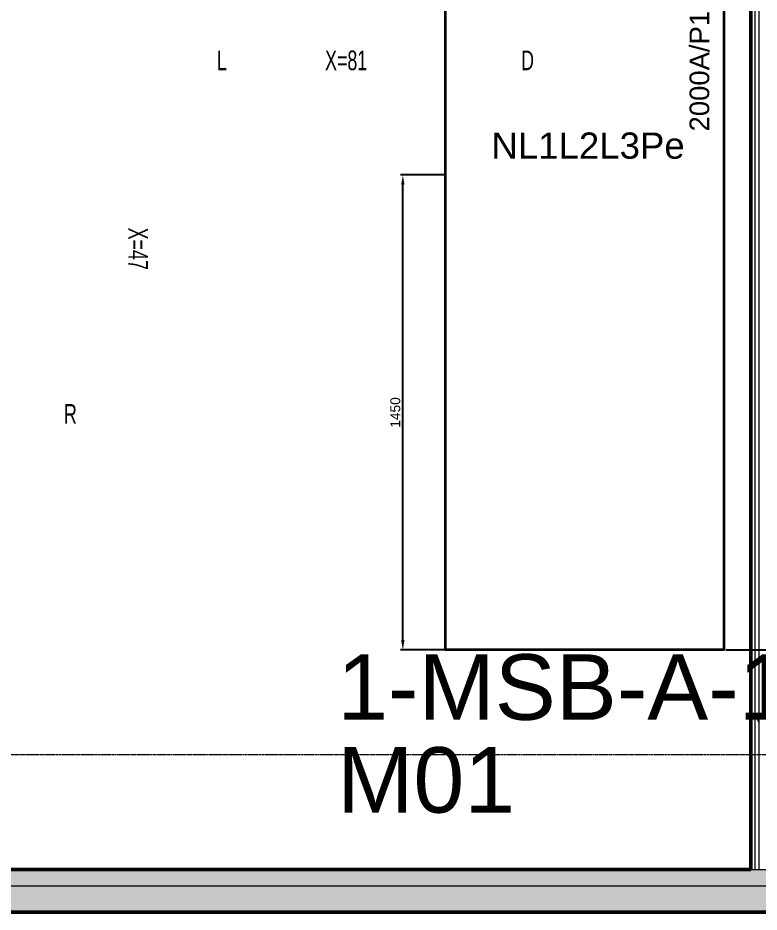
# Model space of a CAD drawing. Header units: millimetres. Extents: x -18178 to 96133, y -22425 to 61598.
# Drawn here: x 43051 to 45315, y 0 to 2730 of the extents above; entities that cross this region are included whole.
import ezdxf
from ezdxf.enums import TextEntityAlignment as Align

# ---------------------------------------------------------------- set-up
doc = ezdxf.new("R2010")
doc.units = ezdxf.units.MM
doc.linetypes.add('Centre', pattern=[10, 6, -1.25, 1.5, -1.25])
for name, color, linetype, lineweight, true_color in [('A-WALL', 7, 'Continuous', 9, 0x7f7f7f), ('A-WALL-PATT', 7, 'Continuous', 18, 0x7f7f7f), ('I-WALL', 7, 'Continuous', 9, 0x7f7f7f)]:
    doc.layers.add(name, color=color, linetype=linetype, lineweight=lineweight, true_color=true_color)
doc.layers.add('E-ELEC-EQPM', color=7, linetype='Continuous', lineweight=35)
doc.layers.add('S-GRID', color=7, linetype='Continuous', lineweight=9)
for name, color, linetype in [('EAE-BB-A-IN-002-KXA 2000A', 131, 'Continuous'), ('eae-bb-mım.', 7, 'Continuous'), ('EAE-LVP-PANEL', 40, 'Continuous')]:
    doc.layers.add(name, color=color, linetype=linetype)
doc.styles.get("Standard").update_dxf_attribs({"font": 'arial.ttf'})
doc.dimstyles.new('PROJETEXT30', dxfattribs={"dimscale": 0.3, "dimtxt": 100, "dimasz": 100, "dimexe": 25, "dimexo": 12.5, "dimgap": 25, "dimtad": 1, "dimdec": 4, "dimzin": 12, "dimdsep": 46, "dimtxsty": 'Standard', "dimcen": 0.09, "dimclrd": 3, "dimclre": 3, "dimclrt": 1, "dimazin": 3, "dimtfac": 1, "dimtdec": 4, "dimtofl": 0, "dimtmove": 1, "dimatfit": 2, "dimfxl": 1, "dimtolj": 1, "dimtzin": 0, "dimarcsym": 0})
doc.dimstyles.new('PROJETEXT50', dxfattribs={"dimscale": 0.5, "dimtxt": 100, "dimasz": 100, "dimexe": 25, "dimexo": 12.5, "dimgap": 25, "dimtad": 1, "dimdec": 4, "dimzin": 12, "dimdsep": 46, "dimtxsty": 'Standard', "dimcen": 0.09, "dimclrd": 3, "dimclre": 3, "dimclrt": 1, "dimazin": 3, "dimtfac": 1, "dimtdec": 4, "dimtofl": 0, "dimtmove": 1, "dimatfit": 2, "dimfxl": 1, "dimtolj": 1, "dimtzin": 0, "dimarcsym": 0})
pattern_1 = [(0, (0, 0), (812.8, 203.2), [67.056, -542.544, 67.056, -542.544, -3251.2]), (0, (0, 0), (812.8, 203.2), [-1219.2, 67.056, -1152.144, 67.056, -542.544, -1422.4]), (0, (0, 0), (812.8, 203.2), [-3048, 67.056, -339.344, 67.056, -948.944]), (120, (304.8, 101.6), (-582.37636, 602.30545), [67.056, -542.544, 67.056, -542.544, -3251.2]), (120, (304.8, 101.6), (-582.37636, 602.30545), [-1219.2, 67.056, -1152.144, 67.056, -542.544, -1422.4]), (120, (304.8, 101.6), (-582.37636, 602.30545), [-3048, 67.056, -339.344, 67.056, -948.944]), (240, (406.4, 508), (-230.42364, -805.50545), [67.056, -542.544, 67.056, -542.544, -3251.2]), (240, (406.4, 508), (-230.42364, -805.50545), [-1219.2, 67.056, -1152.144, 67.056, -542.544, -1422.4]), (240, (406.4, 508), (-230.42364, -805.50545), [-3048, 67.056, -339.344, 67.056, -948.944])]

# ---------------------------------------------------------------- blocks, each defined once
blk = doc.blocks.new('IL021-ARP-ZZ-XX-M3-J-A-0001_rvt-1-Busbar Distribution First Floor  Layout - Phase 1')
at = {"layer": 'A-WALL-PATT', "lineweight": 9, "true_color": 0xaaaaaa}
h = blk.add_hatch(dxfattribs=at)
h.set_pattern_fill('FP_2', color=253, style=0, pattern_type=2)
h.set_pattern_definition(pattern_1)
h.paths.add_polyline_path([(55272.5, 206), (55272.5, 6291), (55260, 6291), (55260, 206)], flags=0)
h.paths.add_polyline_path([(55272.5, 8291), (55272.5, 8358.5), (55260, 8358.5), (55260, 8291)], flags=0)
h.paths.add_polyline_path([(55260, 8453.5), (55272.5, 8453.5), (55272.5, 10980.7), (55260, 10980.7), (55260, 8463.4)], flags=0)
h = blk.add_hatch(dxfattribs=at)
h.set_pattern_fill('FP_2', color=253, style=0, pattern_type=2)
h.set_pattern_definition(pattern_1)
h.paths.add_polyline_path([(55285, 206), (55285, 6291), (55272.5, 6291), (55272.5, 206)], flags=0)
h.paths.add_polyline_path([(55285, 8291), (55285, 8371), (55272.5, 8371), (55272.5, 8291)], flags=0)
h.paths.add_polyline_path([(55285, 8441), (55285, 10980.7), (55272.5, 10980.7), (55272.5, 8441)], flags=0)
at = {"layer": 'A-WALL-PATT', "lineweight": 5, "true_color": 0xf2f2f2}
h = blk.add_hatch(color=7, dxfattribs=at)
h.paths.add_polyline_path([(68425, 156), (68425, 206), (65934.7, 206), (65934.7, 156), (67084.7, 156)], flags=0)
h.paths.add_polyline_path([(63675, 156), (64134.7, 156), (64134.7, 206), (63675, 206)], flags=0)
h.paths.add_polyline_path([(59625, 156), (59625, 206), (46930, 206), (46930, 156), (59561.9, 156)], flags=0)
h.paths.add_polyline_path([(44858.2, 156), (44980, 156), (44980, 206), (10050, 206), (10050, 156), (44516.2, 156)], flags=0)
at = {"layer": 'A-WALL-PATT', "lineweight": 25, "true_color": 0xf2f2f2}
h = blk.add_hatch(color=7, dxfattribs=at)
h.paths.add_polyline_path([(68475, 76), (68475, 156), (65934.7, 156), (65934.7, 76), (68425, 76)], flags=0)
h.paths.add_polyline_path([(64134.7, 76), (64134.7, 156), (63675, 156), (63675, 76), (64007.2, 76)], flags=0)
h.paths.add_polyline_path([(59561.9, 76), (59625, 76), (59625, 156), (46930, 156), (46930, 76), (58878, 76)], flags=0)
h.paths.add_polyline_path([(43832.3, 76), (44980, 76), (44980, 156), (9970, 156), (9970, 76), (42464.6, 76)], flags=0)
at = {"layer": 'A-WALL', "color": 253, "lineweight": 18, "true_color": 0xaaaaaa}
for p, q in [((55272.5, 206), (55272.5, 6291)), ((55285, 206), (55285, 6291)), ((55260, 206), (55272.5, 206)), ((55272.5, 206), (55285, 206)), ((55285, 206), (55355, 206))]:
    blk.add_line(p, q, dxfattribs=at)
at = {"layer": 'A-WALL', "color": 254, "lineweight": 50, "true_color": 0xcccccc}
for p, q in [((55260, 206), (48950, 206)), ((46930, 76), (59625, 76))]:
    blk.add_line(p, q, dxfattribs=at)
at = {"layer": 'A-WALL', "color": 254, "lineweight": 18, "true_color": 0xcccccc}
blk.add_line((46930, 156), (59625, 156), dxfattribs=at)
at = {"layer": 'I-WALL', "color": 253, "lineweight": 50, "true_color": 0xaaaaaa}
blk.add_line((55260, 6291), (55260, 206), dxfattribs=at)
at = {"layer": 'S-GRID', "color": 253, "linetype": 'Centre', "lineweight": 18, "true_color": 0xaaaaaa}
blk.add_line((80162.7, 556), (-5598.5, 556), dxfattribs=at)
blk = doc.blocks.new('*D199')
at = {"layer": 'Defpoints', "color": 0, "transparency": 16777216}
for p in [(45207.6, 5850.2), (45207.6, 800.2), (45542.4, 800.2)]:
    blk.add_point(p, dxfattribs=at)
at = {"layer": 'EAE-LVP-PANEL', "color": 3, "lineweight": -2, "transparency": 16777216}
for p, q in [((45213.8, 5850.2), (45554.9, 5850.2)), ((45542.4, 5800.2), (45542.4, 850.2)), ((45213.8, 800.2), (45554.9, 800.2))]:
    blk.add_line(p, q, dxfattribs=at)
at = {"layer": 'EAE-LVP-PANEL', "color": 3, "transparency": 16777216}
for points in [[(45534.1, 5800.2), (45550.8, 5800.2), (45542.4, 5850.2)], [(45534.1, 850.2), (45550.8, 850.2), (45542.4, 800.2)]]:
    blk.add_solid(points, dxfattribs=at)
at = {"layer": 'EAE-LVP-PANEL', "color": 1, "transparency": 16777216, "insert": (45504.4, 3325.2), "char_height": 50, "attachment_point": 5, "rotation": 90}
blk.add_mtext('\\A1;5050', dxfattribs=at)
blk = doc.blocks.new('*D200')
at = {"layer": 'Defpoints', "color": 0, "transparency": 16777216}
for p in [(44226.8, 2250.2), (44357.6, 2250.2), (44357.6, 800.2)]:
    blk.add_point(p, dxfattribs=at)
at = {"layer": 'EAE-LVP-PANEL', "color": 3, "lineweight": -2, "transparency": 16777216}
for p, q in [((44353.8, 2250.2), (44219.3, 2250.2)), ((44226.8, 830.2), (44226.8, 2220.2)), ((44353.8, 800.2), (44219.3, 800.2))]:
    blk.add_line(p, q, dxfattribs=at)
at = {"layer": 'EAE-LVP-PANEL', "color": 3, "transparency": 16777216}
for points in [[(44221.8, 2220.2), (44231.8, 2220.2), (44226.8, 2250.2)], [(44221.8, 830.2), (44231.8, 830.2), (44226.8, 800.2)]]:
    blk.add_solid(points, dxfattribs=at)
at = {"layer": 'EAE-LVP-PANEL', "color": 1, "transparency": 16777216, "insert": (44204, 1525.2), "char_height": 30, "attachment_point": 5, "rotation": 90}
blk.add_mtext('\\A1;1450', dxfattribs=at)

msp = doc.modelspace()

# ---------------------------------------------------------------- linework, layer by layer
at = {"layer": 'E-ELEC-EQPM'}
msp.add_lwpolyline([(44357.5646, 5600.17605), (45207.5646, 5600.17605), (45207.5646, 800.17605), (44357.5646, 800.17605)], close=True, dxfattribs=at)

# ---------------------------------------------------------------- block references
at = {"layer": 'eae-bb-mım.', "lineweight": 5}
msp.add_blockref('IL021-ARP-ZZ-XX-M3-J-A-0001_rvt-1-Busbar Distribution First Floor  Layout - Phase 1', (-9969.99989, -75.97871), dxfattribs=at)

# ---------------------------------------------------------------- texts
for s, p in [('1-MSB-A-1', (44026.43956, 587.08801)), ('M01', (44026.43956, 303.60718))]:
    msp.add_text(s, height=200).set_placement(p)
at = {"layer": 'EAE-BB-A-IN-002-KXA 2000A', "color": 7, "width": 0.65}
for s, p in [('L', (43674.37877, 2600.17605, 3105)), ('X=81', (44053.73181, 2600.17605, 3105)), ('D', (44607.78043, 2600.17605, 3105)), ('R', (43211.51743, 1520.85843, 3105))]:
    msp.add_text(s, height=60, dxfattribs=at).set_placement(p, align=Align.MIDDLE)
at = {"layer": 'EAE-BB-A-IN-002-KXA 2000A', "extrusion": (-4.66974e-16, -1, 6.12323e-17)}
for s, p in [('X=35', (44782.5646, 2661.8339, -2473.92605)), ('P11', (44782.5646, 2332.8561, -2473.92605))]:
    msp.add_text(s, height=60, rotation=90, dxfattribs=at).set_placement(p, align=Align.MIDDLE)
at = {"layer": 'EAE-BB-A-IN-002-KXA 2000A', "color": 7, "width": 0.65}
msp.add_text('X=47', height=60, rotation=270, dxfattribs=at).set_placement((43418.58138, 2024.99582, 3105), align=Align.MIDDLE)
at = {"layer": 'EAE-LVP-PANEL', "color": 7}
msp.add_text('2000A/P11', height=60, rotation=90, dxfattribs=at).set_placement((45131.42728, 2590.51785, 2203.1), align=Align.MIDDLE)
at = {"layer": 'EAE-LVP-PANEL', "color": 11, "true_color": 0xf27172}
msp.add_text('NL1L2L3Pe', height=80, dxfattribs=at).set_placement((44792.616, 2339.94556, 2203.1), align=Align.MIDDLE)

# ---------------------------------------------------------------- dimensions: what is measured, and where the dimension line sits
at = {"layer": 'EAE-LVP-PANEL'}
for base, p1, p2, dimstyle, picture, middle in [((45542.4369, 800.17605), (45207.5646, 5850.17605), (45207.5646, 800.17605), 'PROJETEXT50', '*D199', (45504.40825, 3325.17605)), ((44226.80535, 2250.17605), (44357.5646, 800.17605), (44357.5646, 2250.17605), 'PROJETEXT30', '*D200', (44203.98816, 1525.17605))]:
    dim = msp.add_linear_dim(base=base, p1=p1, p2=p2, angle=90, dimstyle=dimstyle, dxfattribs=at)
    dim.commit()
    dim.dimension.update_dxf_attribs({"geometry": picture, "text_midpoint": middle})

doc.saveas('drawing.dxf')
